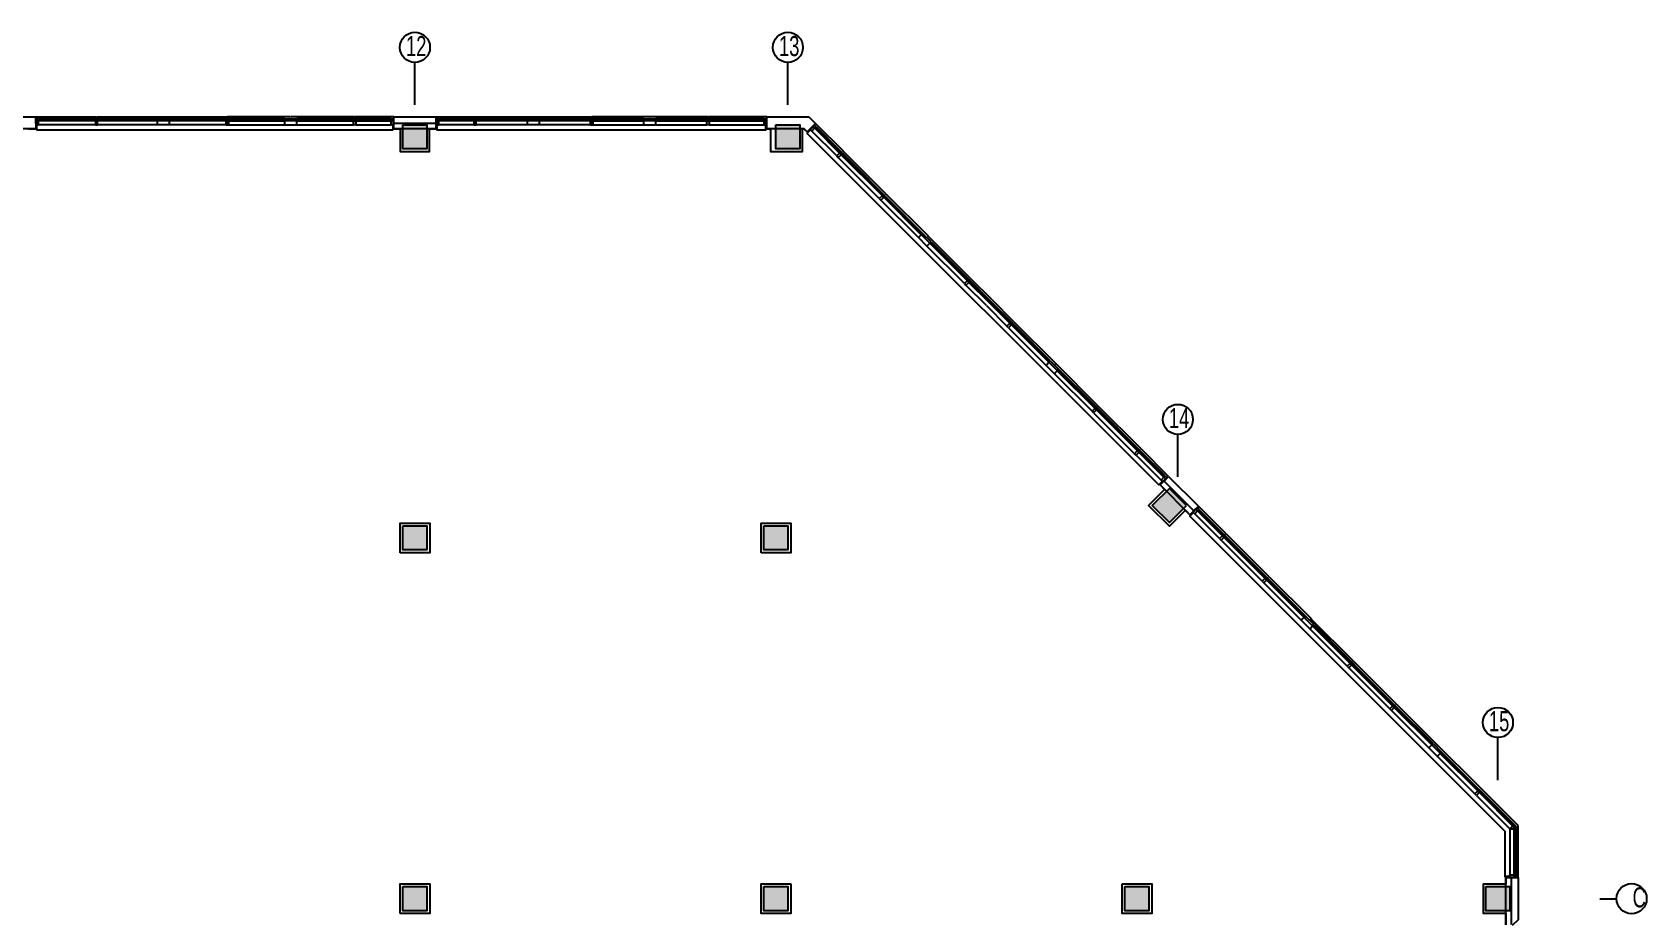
# Model space of a CAD drawing. Header units: inches. Extents: x -71 to 4528, y -885 to 4524.
# Drawn here: x 2918 to 4528, y 3639 to 4524 of the extents above; entities that cross this region are included whole.
import ezdxf

# ---------------------------------------------------------------- set-up
doc = ezdxf.new("R2010")
doc.units = ezdxf.units.IN
doc.header["$LTSCALE"] = 96
doc.header["$MEASUREMENT"] = 0
for name, color, linetype in [('A-Anno-Bldg', 7, 'Continuous'), ('A-Bldg-Patt', 5, 'Continuous'), ('A-Cols-Bldg', 235, 'Continuous'), ('A-Glaz-Exst', 53, 'Continuous'), ('A-Wall-Bldg', 235, 'Continuous'), ('A-Wall-Exst', 3, 'Continuous')]:
    doc.layers.add(name, color=color, linetype=linetype)
doc.layers.add('Viewport', color=14, linetype='Continuous', plot=False)
doc.styles.add('XFINE_1-8', font='ARIALN.TTF', dxfattribs={"width": 0.8, "height": 10})

msp = doc.modelspace()

# ---------------------------------------------------------------- hatches: boundary and pattern name
at = {"layer": 'A-Bldg-Patt'}
for points in [[(3288, 4432), (3312, 4432), (3312, 4408), (3288, 4408)], [(3659.9, 4432), (3683.9, 4432), (3683.9, 4408), (3659.9, 4408)], [(4069.3, 4052.3), (4052.3, 4069.3), (4035.3, 4052.3), (4052.3, 4035.3)], [(3288, 4032), (3312, 4032), (3312, 4008), (3288, 4008)], [(3648, 4032), (3672, 4032), (3672, 4008), (3648, 4008)], [(3288, 3672), (3312, 3672), (3312, 3648), (3288, 3648)], [(3648, 3672), (3672, 3672), (3672, 3648), (3648, 3648)], [(4008, 3672), (4032, 3672), (4032, 3648), (4008, 3648)], [(4368, 3672), (4392, 3672), (4392, 3648), (4368, 3648)]]:
    msp.add_hatch(color=256, dxfattribs=at).paths.add_polyline_path(points)

# ---------------------------------------------------------------- linework, layer by layer
at = {"layer": 'A-Anno-Bldg'}
for points in [[(3300, 4452), (3300, 4494.4)], [(3671.9, 4452), (3671.9, 4494.4)], [(4060.8, 4080.8), (4060.8, 4123.2)], [(4380, 3778.4), (4380, 3820.8)], [(4481.6, 3660), (4498.3, 3660)]]:
    msp.add_lwpolyline(points, dxfattribs=at)
for centre in [(3300, 4509.4), (3671.9, 4509.4), (4060.8, 4138.2), (4380, 3835.8), (4513.3, 3660)]:
    msp.add_circle(centre, 15, dxfattribs=at)
at = {"layer": 'A-Cols-Bldg'}
for points in [[(3288, 4432), (3312, 4432), (3312, 4408), (3288, 4408)], [(3659.9, 4432), (3683.9, 4432), (3683.9, 4408), (3659.9, 4408)], [(4069.3, 4052.3), (4052.3, 4069.3), (4035.3, 4052.3), (4052.3, 4035.3)], [(3288, 4032), (3312, 4032), (3312, 4008), (3288, 4008)], [(3648, 4032), (3672, 4032), (3672, 4008), (3648, 4008)], [(3288, 3672), (3312, 3672), (3312, 3648), (3288, 3648)], [(3648, 3672), (3672, 3672), (3672, 3648), (3648, 3648)], [(4008, 3672), (4032, 3672), (4032, 3648), (4008, 3648)], [(4368, 3672), (4392, 3672), (4392, 3648), (4368, 3648)]]:
    msp.add_lwpolyline(points, close=True, dxfattribs=at)
at = {"layer": 'A-Glaz-Exst'}
for p, q in [((2922, 4440), (2982.2, 4440)), ((2924.7, 4438), (2922.5, 4438)), ((2922.5, 4438), (2922.5, 4435.7)), ((2922.5, 4432.1), (2922.5, 4435.7)), ((2922.5, 4432.1), (2922.5, 4432)), ((2922.5, 4432), (2924.7, 4432)), ((2924.2, 4437.1), (2924.2, 4436.1)), ((2924.2, 4437.1), (2982.2, 4437.1)), ((2982.2, 4436.1), (2924.2, 4436.1)), ((2924.7, 4438), (3043.3, 4438)), ((2924.7, 4437.1), (2924.7, 4438)), ((2924.7, 4432), (2924.7, 4436.1)), ((2981.4, 4432), (2924.7, 4432)), ((2982.2, 4435.9), (2981.4, 4435.9)), ((2981.4, 4435.9), (2981.4, 4432)), ((2981.4, 4432), (2983.6, 4432)), ((2982.2, 4440), (2982.3, 4439.5)), ((2982.2, 4436.1), (2982.2, 4437.1)), ((2982.3, 4435.9), (2982.2, 4435.9)), ((2982.2, 4435.9), (2982.2, 4435.9)), ((2982.3, 4439.5), (2982.7, 4439.5)), ((2982.7, 4435.9), (2982.3, 4435.9)), ((2982.3, 4435.9), (2982.3, 4435.9)), ((2982.7, 4439.5), (2982.7, 4440)), ((2982.7, 4440), (3049.1, 4440)), ((2982.7, 4437.1), (3043.9, 4437.1)), ((2982.7, 4436.1), (2982.7, 4437.1)), ((3043.9, 4436.1), (2982.7, 4436.1)), ((2982.8, 4435.9), (2982.7, 4435.9)), ((2982.7, 4435.9), (2982.7, 4435.9)), ((2983.6, 4435.9), (2982.8, 4435.9)), ((2982.8, 4435.9), (2982.8, 4435.9)), ((2983.6, 4432), (2983.6, 4435.9)), ((3043.3, 4432), (2983.6, 4432)), ((3055.3, 4438), (3043.3, 4438)), ((3043.3, 4438), (3043.3, 4437.1)), ((3043.3, 4433), (3043.3, 4436.1)), ((3043.3, 4432), (3043.3, 4433)), ((3055.3, 4432), (3043.3, 4432)), ((3043.9, 4437.1), (3043.9, 4436.1)), ((3049.1, 4440), (3049.2, 4439.5)), ((3049.2, 4439.5), (3049.5, 4439.5)), ((3049.5, 4439.5), (3049.6, 4440)), ((3049.6, 4440), (3112.6, 4440)), ((3054.8, 4437.1), (3112.6, 4437.1)), ((3054.8, 4436.1), (3054.8, 4437.1)), ((3112.6, 4436.1), (3054.8, 4436.1)), ((3055.3, 4438), (3112.8, 4438)), ((3055.3, 4437.1), (3055.3, 4438)), ((3055.3, 4433), (3055.3, 4436.1)), ((3055.3, 4433), (3055.3, 4432)), ((3111.7, 4432), (3055.3, 4432)), ((3111.7, 4435.9), (3112.6, 4435.9)), ((3111.7, 4432), (3111.7, 4435.9)), ((3112.6, 4435.9), (3111.7, 4435.9)), ((3111.7, 4435.9), (3111.7, 4432)), ((3114, 4432), (3111.7, 4432)), ((3111.7, 4432), (3114, 4432)), ((3112.6, 4440), (3112.7, 4439.5)), ((3112.6, 4436.1), (3112.6, 4437.1)), ((3112.6, 4435.9), (3112.6, 4435.9)), ((3112.6, 4435.9), (3112.7, 4435.9)), ((3112.7, 4435.9), (3112.6, 4435.9)), ((3112.6, 4435.9), (3112.6, 4435.9)), ((3112.7, 4439.5), (3112.8, 4439.5)), ((3112.7, 4435.9), (3112.7, 4435.9)), ((3112.7, 4435.9), (3113, 4435.9)), ((3113, 4435.9), (3112.7, 4435.9)), ((3112.7, 4435.9), (3112.7, 4435.9)), ((3113, 4439.5), (3112.8, 4439.5)), ((3170.2, 4438), (3112.8, 4438)), ((3113.1, 4440), (3113, 4439.5)), ((3113, 4435.9), (3113, 4435.9)), ((3113, 4435.9), (3113.1, 4435.9)), ((3113.1, 4435.9), (3113, 4435.9)), ((3113, 4435.9), (3113, 4435.9)), ((3176, 4440), (3113.1, 4440)), ((3170.7, 4437.1), (3113.1, 4437.1)), ((3113.1, 4436.1), (3113.1, 4437.1)), ((3113.1, 4436.1), (3170.7, 4436.1)), ((3113.1, 4435.9), (3113.1, 4435.9)), ((3113.1, 4435.9), (3114, 4435.9)), ((3114, 4435.9), (3113.1, 4435.9)), ((3113.1, 4435.9), (3113.1, 4435.9)), ((3114, 4435.9), (3114, 4432)), ((3114, 4432), (3114, 4435.9)), ((3114, 4432), (3170.2, 4432)), ((3170.2, 4437.1), (3170.2, 4438)), ((3170.2, 4438), (3182.2, 4438)), ((3170.2, 4433), (3170.2, 4436.1)), ((3170.2, 4433), (3170.2, 4432)), ((3170.2, 4432), (3182.2, 4432)), ((3170.7, 4436.1), (3170.7, 4437.1)), ((3176.1, 4439.5), (3176, 4440)), ((3176.4, 4439.5), (3176.1, 4439.5)), ((3176.5, 4440), (3176.4, 4439.5)), ((3239.5, 4440), (3176.5, 4440)), ((3239.5, 4437.1), (3181.7, 4437.1)), ((3181.7, 4436.1), (3181.7, 4437.1)), ((3181.7, 4436.1), (3239.5, 4436.1)), ((3276.2, 4438), (3182.2, 4438)), ((3182.2, 4438), (3182.2, 4437.1)), ((3182.2, 4433), (3182.2, 4436.1)), ((3182.2, 4432), (3182.2, 4433)), ((3182.2, 4432), (3238.6, 4432)), ((3238.6, 4435.9), (3239.5, 4435.9)), ((3238.6, 4432), (3238.6, 4435.9)), ((3240.9, 4432), (3238.6, 4432)), ((3239.6, 4439.5), (3239.5, 4440)), ((3239.5, 4436.1), (3239.5, 4437.1)), ((3239.5, 4435.9), (3239.5, 4435.9)), ((3239.5, 4435.9), (3239.6, 4435.9)), ((3239.9, 4439.5), (3239.6, 4439.5)), ((3239.6, 4435.9), (3239.6, 4435.9)), ((3239.6, 4435.9), (3239.9, 4435.9)), ((3240, 4440), (3239.9, 4439.5)), ((3239.9, 4435.9), (3239.9, 4435.9)), ((3239.9, 4435.9), (3240, 4435.9)), ((3279, 4440), (3240, 4440)), ((3276.7, 4437.1), (3240, 4437.1)), ((3240, 4436.1), (3240, 4437.1)), ((3240, 4436.1), (3276.7, 4436.1)), ((3240, 4435.9), (3240, 4435.9)), ((3240, 4435.9), (3240.9, 4435.9)), ((3240.9, 4435.9), (3240.9, 4432)), ((3240.9, 4432), (3276.2, 4432)), ((3276.2, 4437.1), (3276.2, 4438)), ((3276.2, 4438), (3278.5, 4438)), ((3276.2, 4432), (3276.2, 4436.1)), ((3278.5, 4432), (3276.2, 4432)), ((3276.7, 4436.1), (3276.7, 4437.1)), ((3278.5, 4438), (3278.5, 4435.7)), ((3278.5, 4432.1), (3278.5, 4435.7)), ((3278.5, 4432.1), (3278.5, 4432)), ((3321, 4440), (3359.7, 4440)), ((3323.8, 4438), (3321.5, 4438)), ((3321.5, 4438), (3321.5, 4437.2)), ((3321.5, 4437.2), (3321.5, 4432.1)), ((3321.5, 4432.1), (3321.5, 4432)), ((3321.5, 4432), (3323.8, 4432)), ((3323.3, 4437.1), (3359.7, 4437.1)), ((3323.3, 4436.1), (3323.3, 4437.1)), ((3359.7, 4436.1), (3323.3, 4436.1)), ((3323.8, 4438), (3412.1, 4438)), ((3323.8, 4437.1), (3323.8, 4438)), ((3323.8, 4432), (3323.8, 4436.1)), ((3358.9, 4432), (3323.8, 4432)), ((3359.7, 4435.9), (3358.9, 4435.9)), ((3358.9, 4435.9), (3358.9, 4432)), ((3358.9, 4432), (3361.1, 4432)), ((3359.7, 4440), (3359.8, 4439.5)), ((3359.7, 4436.1), (3359.7, 4437.1)), ((3359.8, 4435.9), (3359.7, 4435.9)), ((3359.7, 4435.9), (3359.7, 4435.9)), ((3359.8, 4439.5), (3360.2, 4439.5)), ((3360.2, 4435.9), (3359.8, 4435.9)), ((3359.8, 4435.9), (3359.8, 4435.9)), ((3360.2, 4439.5), (3360.2, 4440)), ((3360.2, 4440), (3417.9, 4440)), ((3360.2, 4437.1), (3412.7, 4437.1)), ((3412.7, 4436.1), (3360.2, 4436.1)), ((3360.3, 4435.9), (3360.2, 4435.9)), ((3360.2, 4435.9), (3360.2, 4435.9)), ((3360.3, 4436.1), (3360.3, 4437.1)), ((3361.1, 4435.9), (3360.3, 4435.9)), ((3360.3, 4435.9), (3360.3, 4435.9)), ((3361.1, 4432), (3361.1, 4435.9)), ((3412.1, 4432), (3361.1, 4432)), ((3424.1, 4438), (3412.1, 4438)), ((3412.1, 4438), (3412.1, 4437.2)), ((3412.1, 4433), (3412.1, 4435.9)), ((3412.1, 4432), (3412.1, 4433)), ((3424.1, 4432), (3412.1, 4432)), ((3417.9, 4440), (3417.9, 4439.5)), ((3417.9, 4439.5), (3418.3, 4439.5)), ((3418.3, 4439.5), (3418.4, 4440)), ((3418.4, 4440), (3475.9, 4440)), ((3423.6, 4437.1), (3475.9, 4437.1)), ((3475.9, 4436.1), (3423.6, 4436.1)), ((3424.1, 4438), (3476.2, 4438)), ((3424.1, 4437.2), (3424.1, 4438)), ((3424.1, 4433), (3424.1, 4435.9)), ((3424.1, 4433), (3424.1, 4432)), ((3475, 4432), (3424.1, 4432)), ((3475, 4435.9), (3475.9, 4435.9)), ((3475, 4432), (3475, 4435.9)), ((3475.9, 4435.9), (3475, 4435.9)), ((3475, 4435.9), (3475, 4432)), ((3477.3, 4432), (3475, 4432)), ((3475, 4432), (3477.3, 4432)), ((3475.9, 4440), (3476, 4439.5)), ((3475.9, 4435.9), (3475.9, 4435.9)), ((3475.9, 4435.9), (3476, 4435.9)), ((3476, 4435.9), (3475.9, 4435.9)), ((3475.9, 4435.9), (3475.9, 4435.9)), ((3476, 4439.5), (3476.2, 4439.5)), ((3476, 4435.9), (3476, 4435.9)), ((3476, 4435.9), (3476.4, 4435.9)), ((3476.4, 4435.9), (3476, 4435.9)), ((3476, 4435.9), (3476, 4435.9)), ((3476.4, 4439.5), (3476.2, 4439.5)), ((3528.3, 4438), (3476.2, 4438)), ((3534.1, 4440), (3476.4, 4440)), ((3476.4, 4440), (3476.4, 4439.5)), ((3528.8, 4437.1), (3476.4, 4437.1)), ((3476.4, 4436.1), (3528.8, 4436.1)), ((3476.4, 4435.9), (3476.4, 4435.9)), ((3476.4, 4435.9), (3476.5, 4435.9)), ((3476.5, 4435.9), (3476.4, 4435.9)), ((3476.4, 4435.9), (3476.4, 4435.9)), ((3476.5, 4435.9), (3476.5, 4435.9)), ((3476.5, 4435.9), (3477.3, 4435.9)), ((3477.3, 4435.9), (3476.5, 4435.9)), ((3476.5, 4435.9), (3476.5, 4435.9)), ((3477.3, 4435.9), (3477.3, 4432)), ((3477.3, 4432), (3477.3, 4435.9)), ((3477.3, 4432), (3528.3, 4432)), ((3528.3, 4437.1), (3528.3, 4438)), ((3528.3, 4438), (3540.3, 4438)), ((3528.3, 4433), (3528.3, 4436.1)), ((3528.3, 4433), (3528.3, 4432)), ((3528.3, 4432), (3540.3, 4432)), ((3528.8, 4437.1), (3528.8, 4436.1)), ((3534.1, 4439.5), (3534.1, 4440)), ((3534.5, 4439.5), (3534.1, 4439.5)), ((3534.6, 4440), (3534.5, 4439.5)), ((3592.1, 4440), (3534.6, 4440)), ((3592.1, 4437.1), (3539.8, 4437.1)), ((3539.8, 4436.1), (3539.8, 4437.1)), ((3539.8, 4436.1), (3592.1, 4436.1)), ((3648.2, 4438), (3540.3, 4438)), ((3540.3, 4438), (3540.3, 4437.1)), ((3540.3, 4433), (3540.3, 4436.1)), ((3540.3, 4432), (3540.3, 4433)), ((3540.3, 4432), (3591.2, 4432)), ((3591.2, 4435.9), (3592.1, 4435.9)), ((3591.2, 4432), (3591.2, 4435.9)), ((3593.5, 4432), (3591.2, 4432)), ((3592.2, 4439.5), (3592.1, 4440)), ((3592.1, 4436.1), (3592.1, 4437.1)), ((3592.1, 4435.9), (3592.1, 4435.9)), ((3592.1, 4435.9), (3592.2, 4435.9)), ((3592.5, 4439.5), (3592.2, 4439.5)), ((3592.2, 4435.9), (3592.2, 4435.9)), ((3592.2, 4435.9), (3592.5, 4435.9)), ((3592.6, 4440), (3592.5, 4439.5)), ((3592.5, 4435.9), (3592.5, 4435.9)), ((3592.5, 4435.9), (3592.6, 4435.9)), ((3650.9, 4440), (3592.6, 4440)), ((3648.7, 4437.1), (3592.6, 4437.1)), ((3592.6, 4436.1), (3592.6, 4437.1)), ((3592.6, 4436.1), (3648.7, 4436.1)), ((3592.6, 4435.9), (3592.6, 4435.9)), ((3592.6, 4435.9), (3593.5, 4435.9)), ((3593.5, 4435.9), (3593.5, 4432)), ((3593.5, 4432), (3648.2, 4432)), ((3648.2, 4437.1), (3648.2, 4438)), ((3648.2, 4438), (3650.4, 4438)), ((3648.2, 4432), (3648.2, 4436.1)), ((3650.4, 4432), (3648.2, 4432)), ((3648.7, 4436.1), (3648.7, 4437.1)), ((3650.4, 4438), (3650.4, 4437.2)), ((3650.4, 4432.1), (3650.4, 4437.2)), ((3650.4, 4432.1), (3650.4, 4432)), ((3694.3, 4427.5), (3694.2, 4427.4)), ((3694.2, 4427.4), (3695.8, 4425.8)), ((3694.3, 4427.5), (3697.9, 4431.1)), ((3695.8, 4425.8), (3698.6, 4428.7)), ((3698.4, 4431.7), (3697.9, 4431.1)), ((3698.3, 4429.1), (3699, 4429.8)), ((3724.1, 4403.3), (3698.3, 4429.1)), ((3700, 4430.1), (3698.4, 4431.7)), ((3699, 4429.8), (3724.8, 4404)), ((3699.3, 4429.4), (3700, 4430.1)), ((3699.5, 4433.4), (3726.9, 4406)), ((3700, 4430.1), (3806.2, 4323.8)), ((3720.6, 4401), (3695.8, 4425.8)), ((3723.3, 4403.7), (3720.6, 4401)), ((3720.6, 4401), (3722.2, 4399.4)), ((3722.2, 4399.4), (3724.9, 4402.2)), ((3763, 4358.6), (3722.2, 4399.4)), ((3723.9, 4403.2), (3723.3, 4403.7)), ((3724, 4403.2), (3723.9, 4403.2)), ((3724, 4403.1), (3724, 4403.2)), ((3724.3, 4402.8), (3724, 4403.1)), ((3724, 4403.1), (3724, 4403.1)), ((3724.1, 4403.3), (3724.8, 4404)), ((3724.4, 4402.8), (3724.3, 4402.9)), ((3724.3, 4402.9), (3724.3, 4402.8)), ((3724.9, 4402.2), (3724.3, 4402.8)), ((3724.3, 4402.8), (3724.4, 4402.8)), ((3725.1, 4403.6), (3724.4, 4402.9)), ((3766.5, 4360.8), (3724.4, 4402.9)), ((3725.1, 4403.6), (3767.2, 4361.5)), ((3726.9, 4406), (3726.6, 4405.6)), ((3726.6, 4405.6), (3726.8, 4405.4)), ((3726.8, 4405.4), (3727.2, 4405.7)), ((3727.2, 4405.7), (3769.3, 4363.6)), ((3769.3, 4363.6), (3769, 4363.2)), ((3769, 4363.2), (3769.3, 4363)), ((3769.3, 4363), (3769.7, 4363.3)), ((3769.7, 4363.3), (3811.7, 4321.2)), ((3765.8, 4361.3), (3763, 4358.6)), ((3763, 4358.6), (3764.6, 4357)), ((3764.6, 4357), (3767.4, 4359.7)), ((3802, 4319.6), (3764.6, 4357)), ((3766.4, 4360.7), (3765.8, 4361.3)), ((3766.5, 4360.7), (3766.4, 4360.8)), ((3766.4, 4360.8), (3766.4, 4360.7)), ((3766.7, 4360.4), (3766.4, 4360.7)), ((3766.4, 4360.7), (3766.5, 4360.7)), ((3767.2, 4361.5), (3766.5, 4360.8)), ((3766.8, 4360.4), (3766.7, 4360.4)), ((3766.7, 4360.4), (3766.7, 4360.4)), ((3766.8, 4360.3), (3766.8, 4360.4)), ((3767.4, 4359.7), (3766.8, 4360.3)), ((3767.6, 4361.2), (3766.9, 4360.5)), ((3805.3, 4322.1), (3766.9, 4360.5)), ((3767.6, 4361.2), (3806, 4322.8)), ((3802, 4319.6), (3802.7, 4320.3)), ((3810.5, 4311.1), (3802, 4319.6)), ((3802.7, 4320.3), (3804.9, 4322.5)), ((3805.3, 4322.1), (3806, 4322.8)), ((3806.2, 4323.8), (3805.6, 4323.2)), ((3814.7, 4315.4), (3806.2, 4323.8)), ((3811.7, 4321.2), (3811.4, 4320.8)), ((3811.4, 4320.8), (3811.5, 4320.7)), ((3811.7, 4320.5), (3811.5, 4320.7)), ((3812.1, 4320.8), (3811.7, 4320.5)), ((3854.1, 4278.8), (3812.1, 4320.8)), ((3813, 4314.3), (3813.7, 4315)), ((3813.7, 4315), (3852.1, 4276.7)), ((3814.1, 4314.7), (3814.7, 4315.4)), ((3814.7, 4315.4), (3874.1, 4256)), ((3811.2, 4311.8), (3810.5, 4311.1)), ((3847.9, 4273.7), (3810.5, 4311.1)), ((3811.2, 4311.8), (3813.4, 4314)), ((3851.4, 4276), (3813, 4314.3)), ((3850.6, 4276.5), (3847.9, 4273.7)), ((3847.9, 4273.7), (3849.5, 4272.1)), ((3849.5, 4272.1), (3852.2, 4274.9)), ((3869.9, 4251.7), (3849.5, 4272.1)), ((3851.2, 4275.9), (3850.6, 4276.5)), ((3851.3, 4275.9), (3851.2, 4275.9)), ((3851.3, 4275.8), (3851.3, 4275.9)), ((3851.5, 4275.5), (3851.3, 4275.8)), ((3851.3, 4275.8), (3851.3, 4275.8)), ((3852.1, 4276.7), (3851.4, 4276)), ((3851.6, 4275.6), (3851.5, 4275.5)), ((3851.7, 4275.5), (3851.6, 4275.6)), ((3852.2, 4274.9), (3851.6, 4275.5)), ((3851.6, 4275.5), (3851.7, 4275.5)), ((3852.4, 4276.3), (3851.7, 4275.6)), ((3872.8, 4254.6), (3851.7, 4275.6)), ((3852.4, 4276.3), (3873.5, 4255.3)), ((3853.8, 4278.4), (3854.1, 4278.8)), ((3854.1, 4278.1), (3853.8, 4278.4)), ((3854.5, 4278.4), (3854.1, 4278.1)), ((3875.5, 4257.4), (3854.5, 4278.4)), ((3869.9, 4251.7), (3890.3, 4231.3)), ((3872.8, 4254.6), (3893.8, 4233.5)), ((3894.5, 4234.3), (3873.5, 4255.3)), ((3933.5, 4196.6), (3874.1, 4256)), ((3875.5, 4257.4), (3896.6, 4236.3)), ((3894.5, 4234.3), (3893.8, 4233.5)), ((3896.6, 4236.3), (3896.3, 4235.9)), ((3896.3, 4235.9), (3896.5, 4235.7)), ((3896.5, 4235.7), (3896.9, 4236)), ((3896.9, 4236), (3939, 4193.9)), ((3890.3, 4231.3), (3893, 4234)), ((3891.9, 4229.7), (3890.3, 4231.3)), ((3894.6, 4232.5), (3891.9, 4229.7)), ((3891.9, 4229.7), (3929.3, 4192.3)), ((3893, 4234), (3893.6, 4233.4)), ((3893.6, 4233.4), (3893.7, 4233.5)), ((3893.7, 4233.5), (3893.7, 4233.4)), ((3893.7, 4233.4), (3893.7, 4233.4)), ((3893.7, 4233.4), (3894, 4233.1)), ((3894, 4233.1), (3894, 4233.2)), ((3894, 4233.2), (3894.1, 4233.1)), ((3894.1, 4233.1), (3894, 4233)), ((3894, 4233), (3894.6, 4232.5)), ((3894.8, 4233.9), (3894.1, 4233.2)), ((3894.1, 4233.2), (3932.5, 4194.8)), ((3933.2, 4195.5), (3894.8, 4233.9)), ((3930, 4193), (3929.3, 4192.3)), ((3929.3, 4192.3), (3937.8, 4183.8)), ((3930, 4193), (3932.1, 4195.2)), ((3932.5, 4194.8), (3933.2, 4195.5)), ((3932.9, 4195.9), (3933.5, 4196.6)), ((3933.5, 4196.6), (3942, 4188.1)), ((3938.5, 4184.5), (3940.6, 4186.7)), ((3939, 4193.9), (3938.7, 4193.5)), ((3938.7, 4193.5), (3938.8, 4193.4)), ((3939, 4193.2), (3938.8, 4193.4)), ((3939.4, 4193.6), (3939, 4193.2)), ((3981.4, 4151.5), (3939.4, 4193.6)), ((3940.2, 4187.1), (3941, 4187.8)), ((3940.2, 4187.1), (3978.6, 4148.7)), ((3979.3, 4149.4), (3941, 4187.8)), ((3942, 4188.1), (3941.3, 4187.4)), ((4048.2, 4081.8), (3942, 4188.1)), ((3937.8, 4183.8), (3938.5, 4184.5)), ((3937.8, 4183.8), (3975.2, 4146.4)), ((3975.2, 4146.4), (3977.9, 4149.2)), ((3976.7, 4144.9), (3975.2, 4146.4)), ((3979.5, 4147.6), (3976.7, 4144.9)), ((3976.7, 4144.9), (4017.6, 4104)), ((3977.9, 4149.2), (3978.5, 4148.6)), ((3978.5, 4148.6), (3978.5, 4148.6)), ((3978.5, 4148.6), (3978.6, 4148.6)), ((3979.3, 4149.4), (3978.6, 4148.7)), ((3978.6, 4148.6), (3978.6, 4148.5)), ((3978.6, 4148.5), (3978.8, 4148.3)), ((3978.8, 4148.3), (3978.9, 4148.3)), ((3978.9, 4148.3), (3978.9, 4148.2)), ((3978.9, 4148.2), (3978.9, 4148.2)), ((3978.9, 4148.2), (3979.5, 4147.6)), ((3979.7, 4149.1), (3979, 4148.3)), ((3979, 4148.3), (4021.1, 4106.3)), ((4021.8, 4107), (3979.7, 4149.1)), ((3981.1, 4151.1), (3981.4, 4151.5)), ((3981.4, 4150.8), (3981.1, 4151.1)), ((3981.8, 4151.1), (3981.4, 4150.8)), ((4023.9, 4109.1), (3981.8, 4151.1)), ((4017.6, 4104), (4020.3, 4106.8)), ((4020.3, 4106.8), (4020.9, 4106.2)), ((4020.9, 4106.2), (4021, 4106.2)), ((4021, 4106.2), (4021, 4106.1)), ((4021, 4106.1), (4021, 4106.1)), ((4021, 4106.1), (4021.2, 4105.8)), ((4021.8, 4107), (4021.1, 4106.3)), ((4021.2, 4105.8), (4021.3, 4105.9)), ((4021.3, 4105.9), (4021.4, 4105.8)), ((4021.4, 4105.8), (4021.3, 4105.8)), ((4021.3, 4105.8), (4021.9, 4105.2)), ((4022.1, 4106.6), (4021.4, 4105.9)), ((4021.4, 4105.9), (4047.2, 4080.1)), ((4047.9, 4080.8), (4022.1, 4106.6)), ((4023.5, 4108.7), (4023.9, 4109.1)), ((4023.8, 4108.4), (4023.5, 4108.7)), ((4024.2, 4108.7), (4023.8, 4108.4)), ((4051.6, 4081.3), (4024.2, 4108.7)), ((4019.2, 4102.4), (4017.6, 4104)), ((4021.9, 4105.2), (4019.2, 4102.4)), ((4019.2, 4102.4), (4044, 4077.6)), ((4044, 4077.6), (4046.9, 4080.5)), ((4045.6, 4076), (4044, 4077.6)), ((4045.7, 4076.1), (4045.6, 4076)), ((4045.7, 4076.1), (4049.3, 4079.7)), ((4047.2, 4080.1), (4047.9, 4080.8)), ((4047.6, 4081.2), (4048.2, 4081.8)), ((4048.2, 4081.8), (4049.8, 4080.2)), ((4049.8, 4080.2), (4049.3, 4079.7)), ((4076.1, 4045.7), (4076, 4045.6)), ((4076, 4045.6), (4077.6, 4044)), ((4076.1, 4045.7), (4079.7, 4049.3)), ((4077.6, 4044), (4080.5, 4046.9)), ((4102.4, 4019.2), (4077.6, 4044)), ((4080.3, 4049.8), (4079.7, 4049.3)), ((4080.1, 4047.2), (4080.8, 4047.9)), ((4105.9, 4021.4), (4080.1, 4047.2)), ((4081.8, 4048.2), (4080.3, 4049.8)), ((4080.8, 4047.9), (4106.6, 4022.1)), ((4081.2, 4047.6), (4081.8, 4048.2)), ((4081.3, 4051.6), (4108.7, 4024.2)), ((4081.8, 4048.2), (4188.1, 3942)), ((4105.2, 4021.9), (4102.4, 4019.2)), ((4102.4, 4019.2), (4104, 4017.6)), ((4104, 4017.6), (4106.8, 4020.3)), ((4144.9, 3976.7), (4104, 4017.6)), ((4105.8, 4021.3), (4105.2, 4021.9)), ((4105.9, 4021.3), (4105.8, 4021.4)), ((4105.8, 4021.4), (4105.8, 4021.3)), ((4105.8, 4021.2), (4105.9, 4021.3)), ((4106.1, 4021), (4105.8, 4021.2)), ((4106.6, 4022.1), (4105.9, 4021.4)), ((4106.2, 4021), (4106.1, 4021)), ((4106.1, 4021), (4106.1, 4021)), ((4106.2, 4020.9), (4106.2, 4021)), ((4106.8, 4020.3), (4106.2, 4020.9)), ((4107, 4021.8), (4106.3, 4021.1)), ((4148.3, 3979), (4106.3, 4021.1)), ((4107, 4021.8), (4149.1, 3979.7)), ((4108.7, 4024.2), (4108.4, 4023.8)), ((4108.4, 4023.8), (4108.7, 4023.5)), ((4108.7, 4023.5), (4109.1, 4023.9)), ((4109.1, 4023.9), (4151.1, 3981.8)), ((4147.6, 3979.5), (4144.9, 3976.7)), ((4144.9, 3976.7), (4146.5, 3975.2)), ((4146.5, 3975.2), (4149.2, 3977.9)), ((4148.2, 3978.9), (4147.6, 3979.5)), ((4148.3, 3978.9), (4148.2, 3978.9)), ((4148.2, 3978.9), (4148.2, 3978.9)), ((4149.1, 3979.7), (4148.3, 3979)), ((4148.3, 3978.8), (4148.3, 3978.9)), ((4148.5, 3978.6), (4148.3, 3978.8)), ((4148.6, 3978.6), (4148.5, 3978.6)), ((4148.6, 3978.5), (4148.6, 3978.6)), ((4149.2, 3977.9), (4148.6, 3978.5)), ((4148.6, 3978.5), (4148.6, 3978.5)), ((4149.4, 3979.3), (4148.7, 3978.6)), ((4187.1, 3940.2), (4148.7, 3978.6)), ((4149.4, 3979.3), (4187.8, 3941)), ((4151.1, 3981.8), (4150.8, 3981.4)), ((4150.8, 3981.4), (4151.1, 3981.1)), ((4151.1, 3981.1), (4151.5, 3981.4)), ((4151.5, 3981.4), (4193.6, 3939.4)), ((4183.8, 3937.8), (4146.5, 3975.2)), ((4183.8, 3937.8), (4184.5, 3938.5)), ((4192.3, 3929.3), (4183.8, 3937.8)), ((4184.5, 3938.5), (4186.7, 3940.6)), ((4187.8, 3941), (4187.1, 3940.2)), ((4188.1, 3942), (4187.4, 3941.3)), ((4196.6, 3933.5), (4188.1, 3942)), ((4193, 3930), (4192.3, 3929.3)), ((4229.7, 3891.9), (4192.3, 3929.3)), ((4193, 3930), (4195.2, 3932.1)), ((4193.6, 3939.4), (4193.3, 3939)), ((4193.3, 3939), (4193.4, 3938.8)), ((4193.5, 3938.7), (4193.4, 3938.8)), ((4193.9, 3939), (4193.5, 3938.7)), ((4236, 3896.9), (4193.9, 3939)), ((4195.5, 3933.2), (4194.8, 3932.5)), ((4233.2, 3894.1), (4194.8, 3932.5)), ((4195.5, 3933.2), (4233.9, 3894.8)), ((4195.9, 3932.9), (4196.6, 3933.5)), ((4196.6, 3933.5), (4277.2, 3852.9)), ((4235.7, 3896.5), (4236, 3896.9)), ((4235.9, 3896.3), (4235.7, 3896.5)), ((4236.3, 3896.6), (4235.9, 3896.3)), ((4278.4, 3854.5), (4236.3, 3896.6)), ((4232.5, 3894.6), (4229.7, 3891.9)), ((4229.7, 3891.9), (4231.3, 3890.3)), ((4231.3, 3890.3), (4234, 3893)), ((4272.1, 3849.5), (4231.3, 3890.3)), ((4233, 3894), (4232.5, 3894.6)), ((4233.1, 3894.1), (4233, 3894)), ((4233.2, 3894), (4233.1, 3894.1)), ((4233.4, 3893.7), (4233.1, 3894)), ((4233.1, 3894), (4233.2, 3894)), ((4233.9, 3894.8), (4233.2, 3894.1)), ((4233.4, 3893.6), (4233.5, 3893.7)), ((4233.5, 3893.7), (4233.4, 3893.7)), ((4233.4, 3893.7), (4233.4, 3893.7)), ((4234, 3893), (4233.4, 3893.6)), ((4234.3, 3894.5), (4233.6, 3893.8)), ((4275.6, 3851.7), (4233.6, 3893.8)), ((4234.3, 3894.5), (4276.3, 3852.4)), ((4274.9, 3852.2), (4272.1, 3849.5)), ((4272.1, 3849.5), (4274.9, 3852.2)), ((4272.1, 3849.5), (4273.7, 3847.9)), ((4273.7, 3847.9), (4272.1, 3849.5)), ((4273.7, 3847.9), (4276.5, 3850.6)), ((4276.5, 3850.6), (4273.7, 3847.9)), ((4273.7, 3847.9), (4311.1, 3810.5)), ((4275.5, 3851.6), (4274.9, 3852.2)), ((4274.9, 3852.2), (4275.5, 3851.6)), ((4275.6, 3851.6), (4275.5, 3851.7)), ((4275.5, 3851.7), (4275.5, 3851.6)), ((4275.5, 3851.6), (4275.5, 3851.7)), ((4275.5, 3851.7), (4275.6, 3851.6)), ((4275.5, 3851.5), (4275.6, 3851.6)), ((4275.6, 3851.6), (4275.5, 3851.5)), ((4275.8, 3851.3), (4275.5, 3851.5)), ((4275.5, 3851.5), (4275.8, 3851.3)), ((4276.3, 3852.4), (4275.6, 3851.7)), ((4275.9, 3851.2), (4275.8, 3851.3)), ((4275.8, 3851.3), (4275.8, 3851.3)), ((4275.8, 3851.3), (4275.8, 3851.3)), ((4275.8, 3851.3), (4275.9, 3851.2)), ((4276.5, 3850.6), (4275.9, 3851.2)), ((4275.9, 3851.2), (4275.9, 3851.2)), ((4275.9, 3851.2), (4275.9, 3851.2)), ((4275.9, 3851.2), (4276.5, 3850.6)), ((4276.7, 3852.1), (4276, 3851.4)), ((4276, 3851.4), (4314.3, 3813)), ((4315, 3813.7), (4276.7, 3852.1)), ((4315.4, 3814.7), (4277.2, 3852.9)), ((4278.1, 3854.1), (4278.4, 3854.5)), ((4278.4, 3853.8), (4278.1, 3854.1)), ((4278.8, 3854.1), (4278.4, 3853.8)), ((4400, 3732.9), (4278.8, 3854.1)), ((4311.8, 3811.2), (4311.1, 3810.5)), ((4311.1, 3810.5), (4319.6, 3802)), ((4311.8, 3811.2), (4314, 3813.4)), ((4314.3, 3813), (4315, 3813.7)), ((4314.7, 3814.1), (4315.4, 3814.7)), ((4315.4, 3814.7), (4323.8, 3806.2)), ((4319.6, 3802), (4320.3, 3802.7)), ((4319.6, 3802), (4357, 3764.6)), ((4320.3, 3802.7), (4322.5, 3804.9)), ((4322.8, 3806), (4322.1, 3805.2)), ((4322.1, 3805.2), (4360.5, 3766.9)), ((4361.2, 3767.6), (4322.8, 3806)), ((4323.8, 3806.2), (4323.2, 3805.6)), ((4398, 3732.1), (4323.8, 3806.2)), ((4357, 3764.6), (4359.7, 3767.4)), ((4359.7, 3767.4), (4360.3, 3766.8)), ((4361.2, 3767.6), (4360.5, 3766.9)), ((4358.6, 3763), (4357, 3764.6)), ((4361.3, 3765.8), (4358.6, 3763)), ((4358.6, 3763), (4392, 3729.6)), ((4360.3, 3766.8), (4360.4, 3766.8)), ((4360.4, 3766.8), (4360.4, 3766.7)), ((4360.4, 3766.7), (4360.4, 3766.7)), ((4360.4, 3766.7), (4360.7, 3766.4)), ((4360.7, 3766.4), (4360.7, 3766.5)), ((4360.7, 3766.5), (4360.8, 3766.4)), ((4360.8, 3766.4), (4360.7, 3766.4)), ((4360.7, 3766.4), (4361.3, 3765.8)), ((4361.5, 3767.2), (4360.8, 3766.5)), ((4360.8, 3766.5), (4395.9, 3731.4)), ((4396.8, 3731.9), (4361.5, 3767.2)), ((4391.9, 3729.7), (4394.6, 3732.5)), ((4392, 3729.6), (4391.9, 3729.7)), ((4392, 3729.6), (4392, 3683.8)), ((4392, 3729.4), (4392, 3729.6)), ((4395.9, 3729.4), (4392, 3729.4)), ((4394.6, 3732.5), (4395.2, 3731.9)), ((4395.2, 3731.9), (4395.2, 3731.9)), ((4395.2, 3731.9), (4395.3, 3731.9)), ((4395.3, 3731.9), (4395.3, 3731.8)), ((4395.3, 3731.8), (4395.9, 3731.2)), ((4396.8, 3731.9), (4395.9, 3731.4)), ((4395.9, 3731.2), (4395.9, 3730.4)), ((4395.9, 3730.4), (4395.9, 3730.4)), ((4395.9, 3730.4), (4395.9, 3730.3)), ((4395.9, 3730.3), (4395.9, 3730.3)), ((4395.9, 3730.3), (4395.9, 3729.4)), ((4397.1, 3731.4), (4396.1, 3731.1)), ((4396.1, 3731.1), (4396.1, 3683.3)), ((4397.1, 3683.3), (4397.1, 3731.4)), ((4398, 3683.8), (4398, 3732.1)), ((4400, 3681), (4400, 3732.9)), ((4392, 3681.5), (4392, 3683.8)), ((4392, 3683.8), (4396.1, 3683.8)), ((4392.1, 3681.5), (4397.2, 3681.5)), ((4397.1, 3683.8), (4398, 3683.8)), ((4398, 3681.5), (4397.2, 3681.5)), ((4398, 3683.8), (4398, 3681.5))]:
    msp.add_line(p, q, dxfattribs=at)
msp.add_lwpolyline([(4397.1, 3683.3), (4396.1, 3683.3)], dxfattribs=at)
for centre, radius, start, end in [((2922.2, 4437.7), 0.333, 221.425, 318.575), ((2922.2, 4433.3), 0.333, 41.425, 138.575), ((2981.3, 4436), 0.105, 301.2583, 58.7417), ((2982.5, 4437.3), 0.343, 223.1917, 316.8083), ((2983.7, 4436), 0.105, 121.2583, 238.7417), ((3111.7, 4436), 0.105, 301.2583, 58.7417), ((3111.7, 4436), 0.105, 301.2583, 58.7417), ((3112.8, 4437.3), 0.343, 223.1917, 316.8083), ((3114, 4436), 0.105, 121.2583, 238.7417), ((3114, 4436), 0.105, 121.2583, 238.7417), ((3238.6, 4436), 0.105, 301.2583, 58.7417), ((3239.7, 4437.3), 0.343, 223.1917, 316.8083), ((3240.9, 4436), 0.105, 121.2583, 238.7417), ((3278.7, 4437.7), 0.333, 221.425, 318.575), ((3278.7, 4433.3), 0.333, 41.425, 138.575), ((3321.3, 4437.7), 0.333, 221.425, 318.575), ((3321.3, 4433.3), 0.333, 41.425, 138.575), ((3358.8, 4436), 0.105, 301.2583, 58.7417), ((3360, 4437.3), 0.343, 223.1917, 316.8083), ((3361.2, 4436), 0.105, 121.2583, 238.7417), ((3475, 4436), 0.105, 301.2583, 58.7417), ((3475, 4436), 0.105, 301.2583, 58.7417), ((3476.2, 4437.3), 0.343, 223.1917, 316.8083), ((3477.3, 4436), 0.105, 121.2583, 238.7417), ((3477.3, 4436), 0.105, 121.2583, 238.7417), ((3591.2, 4436), 0.105, 301.2583, 58.7417), ((3592.3, 4437.3), 0.343, 223.1917, 316.8083), ((3593.5, 4436), 0.105, 121.2583, 238.7417), ((3650.7, 4437.7), 0.333, 221.425, 318.575), ((3650.7, 4433.3), 0.333, 41.425, 138.575), ((3723.4, 4403.8), 0.105, 256.4796, 13.9629), ((3725.1, 4404), 0.343, 178.1917, 271.8083), ((3725, 4402.2), 0.105, 76.2583, 193.7417), ((3765.8, 4361.4), 0.105, 256.0371, 13.5204), ((3767.6, 4361.5), 0.343, 178.1917, 271.8083), ((3767.5, 4359.8), 0.105, 76.4796, 193.9629), ((3850.6, 4276.6), 0.105, 256.4796, 13.9629), ((3852.4, 4276.7), 0.343, 178.1126, 271.7293), ((3852.3, 4274.9), 0.105, 76.4796, 193.9629), ((3893.1, 4234.1), 0.105, 256.0371, 13.5204), ((3894.8, 4234.2), 0.343, 178.1917, 271.8083), ((3894.7, 4232.5), 0.105, 76.0371, 193.5205), ((3977.9, 4149.3), 0.105, 256.4796, 13.9629), ((3979.7, 4149.4), 0.343, 178.1917, 271.8083), ((3979.6, 4147.6), 0.105, 76.4796, 193.9629), ((4020.3, 4106.9), 0.105, 256.0371, 13.5204), ((4022.1, 4107), 0.343, 178.2707, 271.8874), ((4022, 4105.2), 0.105, 76.0371, 193.5205), ((4105.2, 4022), 0.104, 256.2583, 13.7417), ((4107, 4022.1), 0.343, 178.1917, 271.8083), ((4106.9, 4020.3), 0.105, 76.4796, 193.9629), ((4147.6, 3979.6), 0.105, 256.2583, 13.7417), ((4149.4, 3979.7), 0.343, 178.1917, 271.8083), ((4149.3, 3977.9), 0.105, 76.0371, 193.5205), ((4232.5, 3894.7), 0.105, 256.0371, 13.5204), ((4234.2, 3894.8), 0.343, 178.1917, 271.8083), ((4234.1, 3893.1), 0.105, 76.4796, 193.9629), ((4274.9, 3852.3), 0.105, 256.0371, 13.5204), ((4274.9, 3852.3), 0.105, 256.0371, 13.5204), ((4276.7, 3852.4), 0.343, 178.1917, 271.8083), ((4276.6, 3850.6), 0.105, 76.0371, 193.5205), ((4276.6, 3850.6), 0.105, 76.0371, 193.5205), ((4359.8, 3767.5), 0.105, 256.0371, 13.5204), ((4361.5, 3767.6), 0.343, 178.1917, 271.8083), ((4361.4, 3765.8), 0.104, 76.2583, 193.7417), ((4394.6, 3732.6), 0.111, 261.3212, 9.1212), ((4396, 3729.4), 0.111, 36.1417, 143.8583), ((4397.7, 3732), 0.903, 184.2067, 220.79), ((4397.7, 3681.3), 0.333, 131.425, 228.575)]:
    msp.add_arc(centre, radius, start, end, dxfattribs=at)
at = {"layer": 'A-Wall-Bldg'}
for p, q in [((2880, 4440), (2922, 4440)), ((2922, 4433.5), (2922, 4440)), ((2923, 4427), (2923, 4432)), ((3278, 4431.5), (3278, 4428)), ((3279, 4433.5), (3279, 4440)), ((3279, 4440), (3321, 4440)), ((3321, 4433.5), (3279, 4433.5)), ((3321, 4440), (3321, 4433.5)), ((3322, 4431.5), (3322, 4428)), ((3649.9, 4428), (3649.9, 4431.5)), ((3650.9, 4433.5), (3650.9, 4440)), ((3650.9, 4440), (3692.9, 4440)), ((3692.9, 4440), (3699.5, 4433.4)), ((3699.5, 4433.4), (3694.9, 4428.8)), ((3694.2, 4426.7), (3691.7, 4424.3)), ((4044.9, 4076), (4042.4, 4073.5)), ((4047, 4076.7), (4051.6, 4081.3)), ((4076.7, 4047), (4047, 4076.7)), ((4051.6, 4081.3), (4081.3, 4051.6)), ((4076, 4044.9), (4073.5, 4042.4)), ((4081.3, 4051.6), (4076.7, 4047)), ((4391.5, 3682), (4388, 3682)), ((4392.1, 3681.5), (4392, 3681.5)), ((4393.5, 3634.2), (4393.5, 3681)), ((4393.5, 3681), (4400, 3681)), ((4400, 3681), (4400, 3639)), ((4400, 3639), (4394.3, 3633.3))]:
    msp.add_line(p, q, dxfattribs=at)
msp.add_lwpolyline([(2914.6, 4428), (2923, 4428), (2923, 4427), (3278, 4427), (3278, 4428), (3285.4, 4428), (3285.4, 4405.4), (3314.6, 4405.4), (3314.6, 4428), (3322, 4428), (3322, 4427), (3649.9, 4427), (3649.9, 4428), (3654.7, 4428), (3654.7, 4405.4), (3686.6, 4405.4), (3686.6, 4428.2), (3687.8, 4428.2), (3691.7, 4424.3), (3691, 4423.6), (4041.7, 4072.8), (4042.4, 4073.5), (4047.6, 4068.3), (4031.6, 4052.3), (4052.3, 4031.6), (4068.3, 4047.6), (4073.5, 4042.4), (4072.8, 4041.7), (4387, 3727.5), (4387, 3682), (4388, 3682), (4388, 3674.6), (4365.4, 3674.6), (4365.4, 3645.4), (4388, 3645.4), (4388, 3634)], dxfattribs=at)
for centre, radius, start, end in [((3277.9, 4431.7), 0.276, 294.9, 65.1), ((3322.1, 4431.7), 0.276, 114.9, 245.1), ((3649.8, 4431.7), 0.276, 294.9, 65.1), ((3694.9, 4428.5), 0.333, 356.425, 93.575), ((3698, 4431.7), 0.333, 176.425, 273.575), ((3694.4, 4426.8), 0.276, 64.5534, 193.5034), ((4045, 4076.3), 0.276, 249.9, 20.1), ((4046.7, 4076.7), 0.333, 356.425, 93.575), ((4049.8, 4079.9), 0.333, 176.425, 273.575), ((4076.3, 4045), 0.276, 69.9, 200.1), ((4076.7, 4046.7), 0.333, 356.425, 93.575), ((4079.9, 4049.8), 0.334, 176.504, 273.654), ((4391.7, 3682.1), 0.276, 204.9, 335.1), ((4393.3, 3681.3), 0.333, 311.425, 48.575)]:
    msp.add_arc(centre, radius, start, end, dxfattribs=at)
at = {"layer": 'A-Wall-Exst'}
for points in [[(3285.3, 4005.2), (3285.3, 4034.7), (3314.8, 4034.7), (3314.8, 4005.2)], [(3645.3, 4005.2), (3645.3, 4034.7), (3674.8, 4034.7), (3674.8, 4005.2)], [(3285.3, 3645.2), (3285.3, 3674.7), (3314.8, 3674.7), (3314.8, 3645.2)], [(3674.8, 3674.7), (3674.8, 3645.2), (3645.3, 3645.2), (3645.3, 3674.7)], [(4005.3, 3674.7), (4034.8, 3674.7), (4034.8, 3645.2), (4005.3, 3645.2)]]:
    msp.add_lwpolyline(points, close=True, dxfattribs=at)
at = {"layer": 'Viewport'}
msp.add_lwpolyline([(4387.9, 3634), (4387.9, 3681), (4396.1, 3681), (4396.1, 3731.3), (4078.5, 4048.8), (4072.8, 4043.1), (4043.1, 4072.8), (4048.8, 4078.5), (3696.7, 4430.7), (3691, 4425), (3688, 4428), (3650.9, 4428), (3650.9, 4436.1), (3321, 4436.1), (3321, 4428), (3279, 4428), (3279, 4436.1), (2922, 4436.1), (2922, 4428), (2892, 4428)], dxfattribs=at)

# ---------------------------------------------------------------- texts
at = {"layer": 'A-Anno-Bldg', "char_height": 20, "style": 'XFINE_1-8'}
for s, insert, attachment_point in [('\\pi6.6532;12', (3284.4, 4520.7), 1), ('\\pi6.6041;13', (3656.4, 4520.7), 1), ('\\pi6.6205;14', (4045.2, 4149.5), 1), ('\\pi6.5495;15', (4364.4, 3847.1), 1), ('C', (4527.5, 3671.3), 3)]:
    msp.add_mtext_dynamic_manual_height_columns(s, width=30.758, gutter_width=50, heights=[0], dxfattribs=dict(at, insert=insert, attachment_point=attachment_point))

doc.saveas('drawing.dxf')
